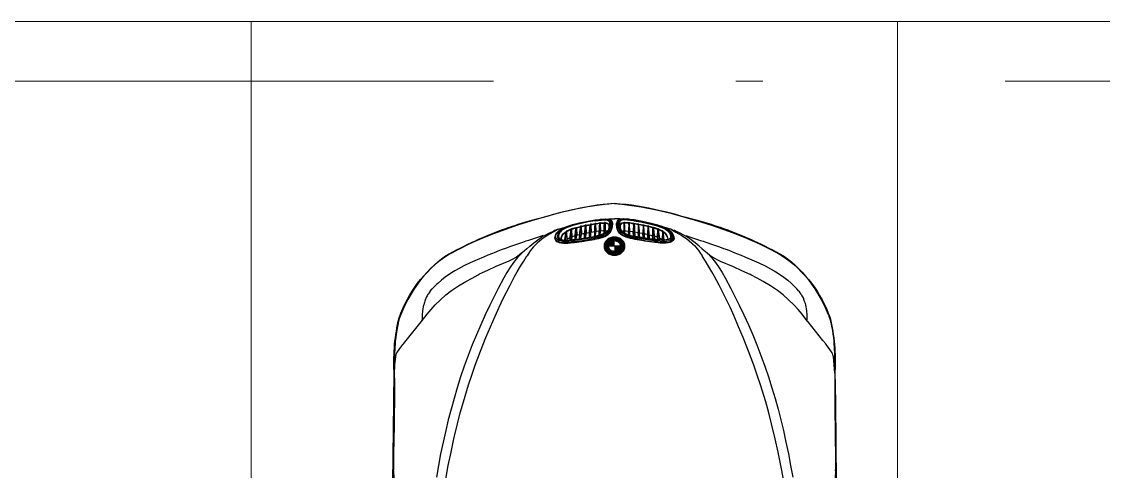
# Model space of a CAD drawing. Header units: inches. Extents: x 13 to 261, y -112 to -47.
# Drawn here: x 63.598 to 67.615, y -54.298 to -52.627 of the extents above; entities that cross this region are included whole.
import ezdxf

# ---------------------------------------------------------------- set-up
doc = ezdxf.new("R2010")
doc.units = ezdxf.units.IN
doc.header["$MEASUREMENT"] = 0
doc.linetypes.add('ACAD_ISO04W100', pattern=[30, 24, -3, 0, -3])
doc.layers.add('CAJONES', color=3, linetype='Continuous', lineweight=20)
doc.layers.add('EJES', color=1, linetype='ACAD_ISO04W100', lineweight=13)
doc.layers.add('CONTORNO', color=7, linetype='Continuous')

msp = doc.modelspace()

# ---------------------------------------------------------------- linework, layer by layer
for p, q in [((65.7116, -53.3795), (65.7094, -53.3799)), ((65.7096, -53.3799), (65.7094, -53.3799)), ((65.7116, -53.3811), (65.727, -53.3783)), ((65.714, -53.3791), (65.7116, -53.3795)), ((65.714, -53.3791), (65.722, -53.3777)), ((65.7292, -53.3781), (65.7302, -53.4069)), ((65.7468, -53.3743), (65.7448, -53.3745)), ((65.7468, -53.3757), (65.7478, -53.4047)), ((65.7624, -53.3735), (65.7626, -53.3735)), ((65.7644, -53.3749), (65.7644, -53.3735)), ((65.7644, -53.3749), (65.7654, -53.4039)), ((65.7924, -53.3763), (65.7914, -53.3891)), ((65.7916, -53.3907), (65.7928, -53.3795)), ((65.808, -53.3907), (65.8068, -53.3795)), ((65.8072, -53.3763), (65.8082, -53.3891)), ((65.8352, -53.3749), (65.8342, -53.4039)), ((65.8352, -53.3749), (65.8352, -53.3735)), ((65.8372, -53.3735), (65.837, -53.3735)), ((65.8528, -53.3757), (65.8518, -53.4047)), ((65.8528, -53.3743), (65.8548, -53.3745)), ((65.8704, -53.3781), (65.8694, -53.4069)), ((65.888, -53.3811), (65.8726, -53.3783)), ((65.8856, -53.3791), (65.8776, -53.3777)), ((65.8856, -53.3791), (65.888, -53.3795)), ((65.888, -53.3795), (65.8902, -53.3799)), ((65.89, -53.3799), (65.8902, -53.3799)), ((65.6218, -53.4067), (65.6228, -53.4359)), ((65.6404, -53.3965), (65.6384, -53.3971)), ((65.6404, -53.3981), (65.6414, -53.4269)), ((65.6584, -53.3925), (65.6594, -53.4211)), ((65.6708, -53.4185), (65.6646, -53.4199)), ((65.6762, -53.3881), (65.6772, -53.4169)), ((65.6772, -53.4169), (65.677, -53.4177)), ((65.6938, -53.3845), (65.6948, -53.4133)), ((65.6948, -53.4133), (65.6946, -53.4139)), ((65.7116, -53.3811), (65.7126, -53.4099)), ((65.7126, -53.4099), (65.7124, -53.4107)), ((65.7252, -53.4077), (65.7126, -53.4099)), ((65.7302, -53.4069), (65.73, -53.4077)), ((65.7434, -53.4051), (65.7302, -53.4069)), ((65.7482, -53.4047), (65.7478, -53.4047)), ((65.7652, -53.4117), (65.7654, -53.4047)), ((65.7654, -53.4039), (65.7654, -53.4047)), ((65.7784, -53.3963), (65.7782, -53.3971)), ((65.786, -53.4037), (65.786, -53.4039)), ((65.8136, -53.4037), (65.8136, -53.4039)), ((65.8212, -53.3963), (65.8214, -53.3971)), ((65.8342, -53.4039), (65.8342, -53.4047)), ((65.8344, -53.4117), (65.8342, -53.4047)), ((65.8514, -53.4047), (65.8518, -53.4047)), ((65.8562, -53.4051), (65.8694, -53.4069)), ((65.8694, -53.4069), (65.8696, -53.4077)), ((65.8744, -53.4077), (65.887, -53.4099)), ((65.888, -53.3811), (65.887, -53.4099)), ((65.887, -53.4099), (65.8872, -53.4107)), ((65.9058, -53.3845), (65.9048, -53.4133)), ((65.9048, -53.4133), (65.905, -53.4139)), ((65.9234, -53.3881), (65.9224, -53.4169)), ((65.9224, -53.4169), (65.9226, -53.4177)), ((65.9288, -53.4185), (65.935, -53.4199)), ((65.9412, -53.3925), (65.9402, -53.4211)), ((65.9592, -53.3981), (65.9582, -53.4269)), ((65.9592, -53.3965), (65.9612, -53.3971)), ((65.9778, -53.4067), (65.9768, -53.4359)), ((65.602, -53.4323), (65.6014, -53.4313)), ((65.6016, -53.4363), (65.6016, -53.4365)), ((65.6594, -53.4211), (65.6592, -53.4219)), ((65.7774, -53.4598), (65.764, -53.4598)), ((65.7776, -53.4587), (65.7641, -53.4587)), ((65.7777, -53.4576), (65.7642, -53.4576)), ((65.778, -53.4564), (65.7643, -53.4564)), ((65.7783, -53.4553), (65.7645, -53.4553)), ((65.7788, -53.4542), (65.7648, -53.4542)), ((65.7793, -53.4531), (65.7651, -53.4531)), ((65.7799, -53.4519), (65.7655, -53.4519)), ((65.7807, -53.4508), (65.7659, -53.4508)), ((65.7815, -53.4497), (65.7664, -53.4497)), ((65.7825, -53.4486), (65.7669, -53.4486)), ((65.7837, -53.4475), (65.7675, -53.4475)), ((65.785, -53.4463), (65.7682, -53.4463)), ((65.7866, -53.4452), (65.7689, -53.4452)), ((65.7886, -53.4441), (65.7697, -53.4441)), ((65.7913, -53.443), (65.7705, -53.443)), ((65.7956, -53.4419), (65.7715, -53.4419)), ((65.827, -53.4407), (65.7726, -53.4407)), ((65.8259, -53.4396), (65.7737, -53.4396)), ((65.8246, -53.4385), (65.775, -53.4385)), ((65.8231, -53.4374), (65.7764, -53.4374)), ((65.8215, -53.4362), (65.778, -53.4362)), ((65.7998, -53.4598), (65.7792, -53.4598)), ((65.7998, -53.4587), (65.7793, -53.4587)), ((65.7998, -53.4576), (65.7795, -53.4576)), ((65.7998, -53.4564), (65.7798, -53.4564)), ((65.8197, -53.4351), (65.7799, -53.4351)), ((65.7998, -53.4553), (65.7802, -53.4553)), ((65.7998, -53.4542), (65.7806, -53.4542)), ((65.7998, -53.4531), (65.7812, -53.4531)), ((65.8177, -53.434), (65.7819, -53.434)), ((65.7998, -53.4519), (65.7819, -53.4519)), ((65.7998, -53.4508), (65.7827, -53.4508)), ((65.7998, -53.4497), (65.7837, -53.4497)), ((65.8152, -53.4329), (65.7844, -53.4329)), ((65.7998, -53.4486), (65.7848, -53.4486)), ((65.7998, -53.4475), (65.7862, -53.4475)), ((65.8121, -53.4318), (65.7875, -53.4318)), ((65.7998, -53.4463), (65.7878, -53.4463)), ((65.7998, -53.4452), (65.7898, -53.4452)), ((65.8077, -53.4306), (65.7919, -53.4306)), ((65.7998, -53.4441), (65.7927, -53.4441)), ((65.8281, -53.4419), (65.8039, -53.4419)), ((65.829, -53.443), (65.8083, -53.443)), ((65.8299, -53.4441), (65.8109, -53.4441)), ((65.8307, -53.4452), (65.813, -53.4452)), ((65.8314, -53.4463), (65.8146, -53.4463)), ((65.8321, -53.4475), (65.8159, -53.4475)), ((65.8327, -53.4486), (65.8171, -53.4486)), ((65.8332, -53.4497), (65.8181, -53.4497)), ((65.8337, -53.4508), (65.8189, -53.4508)), ((65.8341, -53.4519), (65.8196, -53.4519)), ((65.8345, -53.4531), (65.8203, -53.4531)), ((65.8348, -53.4542), (65.8208, -53.4542)), ((65.835, -53.4553), (65.8212, -53.4553)), ((65.8353, -53.4564), (65.8216, -53.4564)), ((65.8354, -53.4576), (65.8218, -53.4576)), ((65.8355, -53.4587), (65.822, -53.4587)), ((65.8356, -53.4598), (65.8222, -53.4598)), ((65.9402, -53.4211), (65.9404, -53.4219)), ((65.9976, -53.4327), (65.9976, -53.4365)), ((65.4564, -53.4861), (65.44, -53.5033)), ((65.4746, -53.4703), (65.4564, -53.4861)), ((65.7774, -53.4609), (65.764, -53.4609)), ((65.7774, -53.462), (65.764, -53.462)), ((65.7775, -53.4632), (65.764, -53.4632)), ((65.7777, -53.4643), (65.7642, -53.4643)), ((65.778, -53.4654), (65.7643, -53.4654)), ((65.7784, -53.4665), (65.7645, -53.4665)), ((65.7788, -53.4677), (65.7648, -53.4677)), ((65.7793, -53.4688), (65.7651, -53.4688)), ((65.7799, -53.4699), (65.7655, -53.4699)), ((65.7771, -53.471), (65.7659, -53.471)), ((65.7743, -53.4721), (65.7664, -53.4721)), ((65.7715, -53.4733), (65.7669, -53.4733)), ((65.7687, -53.4744), (65.7675, -53.4744)), ((65.7694, -53.4755), (65.7682, -53.4755)), ((65.7702, -53.4766), (65.7689, -53.4766)), ((65.7723, -53.4777), (65.7697, -53.4777)), ((65.7717, -53.4789), (65.7705, -53.4789)), ((65.7733, -53.4766), (65.7715, -53.4766)), ((65.7728, -53.48), (65.7715, -53.48)), ((65.7762, -53.4811), (65.7726, -53.4811)), ((65.7752, -53.4822), (65.7737, -53.4822)), ((65.7766, -53.4834), (65.775, -53.4834)), ((65.7772, -53.48), (65.776, -53.48)), ((65.7933, -53.4845), (65.7764, -53.4845)), ((65.7773, -53.4766), (65.7771, -53.4766)), ((65.8222, -53.4609), (65.7774, -53.4609)), ((65.7802, -53.4755), (65.778, -53.4755)), ((65.7933, -53.4856), (65.778, -53.4856)), ((65.7932, -53.4834), (65.7787, -53.4834)), ((65.7837, -53.4744), (65.779, -53.4744)), ((65.7998, -53.4609), (65.7791, -53.4609)), ((65.7807, -53.471), (65.7791, -53.471)), ((65.7932, -53.4822), (65.7796, -53.4822)), ((65.7815, -53.4721), (65.7798, -53.4721)), ((65.7934, -53.4867), (65.7798, -53.4867)), ((65.7825, -53.4733), (65.78, -53.4733)), ((65.7931, -53.4811), (65.7806, -53.4811)), ((65.7956, -53.48), (65.7816, -53.48)), ((65.7934, -53.4878), (65.7819, -53.4878)), ((65.7913, -53.4789), (65.7826, -53.4789)), ((65.785, -53.4755), (65.783, -53.4755)), ((65.7886, -53.4777), (65.7836, -53.4777)), ((65.7866, -53.4766), (65.7844, -53.4766)), ((65.7935, -53.489), (65.7844, -53.489)), ((65.7935, -53.4901), (65.7875, -53.4901)), ((65.8077, -53.4912), (65.7919, -53.4912)), ((65.804, -53.4811), (65.7956, -53.4811)), ((65.7981, -53.4822), (65.7968, -53.4822)), ((65.7976, -53.4834), (65.7968, -53.4834)), ((65.7972, -53.4845), (65.7969, -53.4845)), ((65.8021, -53.4901), (65.7975, -53.4901)), ((65.8017, -53.489), (65.7979, -53.489)), ((65.8012, -53.4878), (65.7984, -53.4878)), ((65.8008, -53.4867), (65.7988, -53.4867)), ((65.8003, -53.4856), (65.7992, -53.4856)), ((65.7999, -53.4845), (65.7997, -53.4845)), ((65.8204, -53.462), (65.7998, -53.462)), ((65.8203, -53.4632), (65.7998, -53.4632)), ((65.8201, -53.4643), (65.7998, -53.4643)), ((65.8198, -53.4654), (65.7998, -53.4654)), ((65.8194, -53.4665), (65.7998, -53.4665)), ((65.8189, -53.4677), (65.7998, -53.4677)), ((65.8184, -53.4688), (65.7998, -53.4688)), ((65.8177, -53.4699), (65.7998, -53.4699)), ((65.8169, -53.471), (65.7998, -53.471)), ((65.8159, -53.4721), (65.7998, -53.4721)), ((65.8148, -53.4733), (65.7998, -53.4733)), ((65.8134, -53.4744), (65.7998, -53.4744)), ((65.8118, -53.4755), (65.7998, -53.4755)), ((65.8097, -53.4766), (65.7998, -53.4766)), ((65.8069, -53.4777), (65.7998, -53.4777)), ((65.8028, -53.4822), (65.8015, -53.4822)), ((65.8028, -53.4834), (65.802, -53.4834)), ((65.8027, -53.4845), (65.8024, -53.4845)), ((65.8156, -53.48), (65.8039, -53.48)), ((65.8152, -53.489), (65.8061, -53.489)), ((65.8121, -53.4901), (65.8061, -53.4901)), ((65.8198, -53.4867), (65.8062, -53.4867)), ((65.8177, -53.4878), (65.8062, -53.4878)), ((65.8231, -53.4845), (65.8063, -53.4845)), ((65.8215, -53.4856), (65.8063, -53.4856)), ((65.8199, -53.4822), (65.8064, -53.4822)), ((65.8246, -53.4834), (65.8064, -53.4834)), ((65.8192, -53.4811), (65.8065, -53.4811)), ((65.8149, -53.4789), (65.8083, -53.4789)), ((65.8148, -53.4777), (65.8109, -53.4777)), ((65.8153, -53.4766), (65.8129, -53.4766)), ((65.8163, -53.4755), (65.8146, -53.4755)), ((65.8173, -53.4744), (65.8159, -53.4744)), ((65.8184, -53.4733), (65.8171, -53.4733)), ((65.8194, -53.4721), (65.8181, -53.4721)), ((65.8208, -53.4766), (65.8186, -53.4766)), ((65.8197, -53.4777), (65.8188, -53.4777)), ((65.8204, -53.471), (65.8189, -53.471)), ((65.8219, -53.4755), (65.8196, -53.4755)), ((65.8341, -53.4699), (65.8197, -53.4699)), ((65.8345, -53.4688), (65.8203, -53.4688)), ((65.8213, -53.4744), (65.8207, -53.4744)), ((65.8348, -53.4677), (65.8208, -53.4677)), ((65.835, -53.4665), (65.8212, -53.4665)), ((65.8352, -53.4654), (65.8216, -53.4654)), ((65.8354, -53.4643), (65.8218, -53.4643)), ((65.824, -53.4789), (65.8219, -53.4789)), ((65.8355, -53.4632), (65.822, -53.4632)), ((65.8356, -53.462), (65.8221, -53.462)), ((65.8356, -53.4609), (65.8222, -53.4609)), ((65.8337, -53.471), (65.8223, -53.471)), ((65.8251, -53.4777), (65.8228, -53.4777)), ((65.8332, -53.4721), (65.8239, -53.4721)), ((65.8245, -53.4766), (65.8239, -53.4766)), ((65.8259, -53.4822), (65.8242, -53.4822)), ((65.827, -53.4811), (65.8253, -53.4811)), ((65.8327, -53.4733), (65.8255, -53.4733)), ((65.8281, -53.48), (65.8263, -53.48)), ((65.8321, -53.4744), (65.8272, -53.4744)), ((65.829, -53.4789), (65.8274, -53.4789)), ((65.8299, -53.4777), (65.8284, -53.4777)), ((65.8314, -53.4755), (65.8288, -53.4755)), ((65.8307, -53.4766), (65.8294, -53.4766)), ((66.125, -53.4703), (66.1432, -53.4861)), ((66.1432, -53.4861), (66.1596, -53.5033)), ((65.4072, -53.5161), (65.4074, -53.5165)), ((66.1924, -53.5161), (66.1922, -53.5165)), ((65.1156, -53.6287), (65.123, -53.6197)), ((66.484, -53.6287), (66.4766, -53.6197)), ((65.0258, -53.8119), (65.0814, -53.7423)), ((66.5738, -53.8119), (66.5182, -53.7423))]:
    msp.add_line(p, q)
for points in [[(65.7998, -53.3029), (65.786, -53.3033), (65.7722, -53.3045), (65.7354, -53.3093), (65.7004, -53.3151), (65.6438, -53.3263), (65.5954, -53.3377), (65.5472, -53.3503), (65.4912, -53.3667), (65.4392, -53.3833), (65.3944, -53.3987), (65.35, -53.4153), (65.3096, -53.4313), (65.2618, -53.4523), (65.22, -53.4727), (65.1874, -53.4907), (65.1694, -53.5019), (65.1522, -53.5141), (65.135, -53.5281), (65.1186, -53.5431), (65.105, -53.5569), (65.0922, -53.5713), (65.0798, -53.5863), (65.068, -53.6021), (65.056, -53.6195), (65.0446, -53.6377), (65.0326, -53.6585), (65.0216, -53.6797), (65.0134, -53.6973), (65.0072, -53.7119)], [(65.7998, -53.3029), (65.8136, -53.3033), (65.8274, -53.3045), (65.8642, -53.3093), (65.8992, -53.3151), (65.9558, -53.3263), (66.0042, -53.3377), (66.0524, -53.3503), (66.1084, -53.3667), (66.1604, -53.3833), (66.2052, -53.3987), (66.2496, -53.4153), (66.29, -53.4313), (66.3378, -53.4523), (66.3796, -53.4727), (66.4122, -53.4907), (66.4302, -53.5019), (66.4474, -53.5141), (66.4646, -53.5281), (66.481, -53.5431), (66.4946, -53.5569), (66.5074, -53.5713), (66.5198, -53.5863), (66.5316, -53.6021), (66.5436, -53.6195), (66.555, -53.6377), (66.567, -53.6585), (66.578, -53.6797), (66.5862, -53.6973), (66.5924, -53.7119)], [(65.7274, -53.3641), (65.7014, -53.3687), (65.6754, -53.3739), (65.6638, -53.3767), (65.6594, -53.3777), (65.6438, -53.3817), (65.6292, -53.3865), (65.615, -53.3925), (65.606, -53.3975), (65.5984, -53.4033), (65.5958, -53.4059), (65.5922, -53.4105), (65.5894, -53.4163), (65.588, -53.4225), (65.588, -53.4261), (65.589, -53.4297), (65.592, -53.4333), (65.595, -53.4353), (65.6004, -53.4375), (65.6068, -53.4391), (65.6144, -53.4399), (65.6244, -53.4403), (65.6412, -53.4391), (65.643, -53.4389), (65.6456, -53.4387), (65.6534, -53.4377), (65.6852, -53.4331), (65.724, -53.4265), (65.7248, -53.4263)], [(65.7278, -53.3665), (65.7018, -53.3711), (65.676, -53.3763), (65.6644, -53.3791), (65.6602, -53.3801), (65.6452, -53.3841), (65.6312, -53.3885), (65.6176, -53.3941), (65.609, -53.3989), (65.6018, -53.4045), (65.5994, -53.4071), (65.5958, -53.4117), (65.593, -53.4173), (65.5914, -53.4233), (65.5914, -53.4269), (65.5926, -53.4303), (65.5954, -53.4335), (65.596, -53.4341)], [(65.6228, -53.3881), (65.639, -53.3827), (65.6634, -53.3763), (65.6954, -53.3693), (65.7274, -53.3637)], [(65.6404, -53.3965), (65.646, -53.3945), (65.646, -53.3945), (65.6668, -53.3889), (65.6922, -53.3833), (65.7096, -53.3799)], [(65.7064, -53.4277), (65.7066, -53.4207), (65.707, -53.4121), (65.7074, -53.4035), (65.708, -53.3947), (65.7094, -53.3799)], [(65.7084, -53.4275), (65.7086, -53.4203), (65.709, -53.4119), (65.7094, -53.4033), (65.71, -53.3943), (65.7116, -53.3795)], [(65.7116, -53.3811), (65.7116, -53.3799), (65.7116, -53.3795)], [(65.722, -53.3777), (65.7288, -53.3767), (65.7294, -53.3765)], [(65.7272, -53.3769), (65.726, -53.3917), (65.7258, -53.3947), (65.7252, -53.4093), (65.7248, -53.4179), (65.7246, -53.4229), (65.7246, -53.4243)], [(65.7274, -53.3641), (65.7516, -53.3611), (65.766, -53.3605), (65.7752, -53.3613), (65.7798, -53.3629), (65.7826, -53.3649), (65.7842, -53.3669), (65.7862, -53.3727), (65.7862, -53.3731), (65.7866, -53.3773), (65.7856, -53.3857), (65.7854, -53.3863), (65.7834, -53.3931), (65.7812, -53.3983), (65.7774, -53.4041), (65.7726, -53.4089), (65.7664, -53.4133), (65.7588, -53.4171), (65.7478, -53.4209), (65.7364, -53.4239), (65.7248, -53.4263)], [(65.747, -53.3611), (65.747, -53.3611), (65.7536, -53.3605), (65.7654, -53.3597), (65.7752, -53.3603), (65.7818, -53.3621), (65.7856, -53.3649), (65.7878, -53.3685), (65.7888, -53.3727), (65.789, -53.3771), (65.7886, -53.3819), (65.7878, -53.3859), (65.7848, -53.3951), (65.783, -53.3993), (65.7804, -53.4035), (65.7746, -53.4097), (65.7666, -53.4155), (65.7568, -53.4201), (65.7414, -53.4249), (65.7254, -53.4285)], [(65.7266, -53.4239), (65.7268, -53.4177), (65.7272, -53.4091), (65.7276, -53.4005), (65.728, -53.3915), (65.7292, -53.3765)], [(65.7274, -53.3637), (65.7418, -53.3617), (65.747, -53.3611)], [(65.7278, -53.3665), (65.7512, -53.3639), (65.7646, -53.3633), (65.7726, -53.3643), (65.7764, -53.3657), (65.7786, -53.3677), (65.7798, -53.3699), (65.7812, -53.3759), (65.7814, -53.3765), (65.7816, -53.3805), (65.7808, -53.3885), (65.7806, -53.3891), (65.779, -53.3957), (65.7784, -53.3971)], [(65.7292, -53.3765), (65.7292, -53.3765), (65.7316, -53.3763), (65.7448, -53.3745)], [(65.7292, -53.3781), (65.7322, -53.3775), (65.7448, -53.3759)], [(65.7292, -53.3781), (65.7292, -53.3771), (65.7292, -53.3767), (65.7292, -53.3765)], [(65.743, -53.4203), (65.743, -53.4155), (65.7432, -53.4069), (65.7436, -53.3973), (65.744, -53.3893), (65.7448, -53.3745)], [(65.745, -53.4197), (65.745, -53.4153), (65.7452, -53.4067), (65.7456, -53.3971), (65.746, -53.3891), (65.7468, -53.3743)], [(65.7468, -53.3743), (65.7504, -53.3739), (65.7622, -53.3735), (65.7624, -53.3735)], [(65.7468, -53.3757), (65.7468, -53.3749), (65.7468, -53.3743)], [(65.7468, -53.3757), (65.7482, -53.3757), (65.7564, -53.3751), (65.7624, -53.3749), (65.7624, -53.3749)], [(65.7612, -53.4139), (65.7612, -53.4133), (65.7612, -53.4127), (65.7614, -53.4047), (65.7618, -53.3935), (65.7618, -53.3875), (65.7624, -53.3735)], [(65.7644, -53.3735), (65.7626, -53.3735), (65.7624, -53.3735)], [(65.7632, -53.4129), (65.7634, -53.4045), (65.7636, -53.3965), (65.7638, -53.3873), (65.7644, -53.3735)], [(65.7644, -53.3735), (65.7682, -53.3739), (65.7734, -53.3753), (65.7752, -53.3765), (65.7776, -53.3793), (65.7788, -53.3829), (65.779, -53.3841), (65.7794, -53.3897), (65.7784, -53.3963)], [(65.7644, -53.3749), (65.7688, -53.3755), (65.7702, -53.3757), (65.7734, -53.3771), (65.7744, -53.3777), (65.7764, -53.3799), (65.7776, -53.3821), (65.7788, -53.3869), (65.7788, -53.3905)], [(65.7668, -53.3597), (65.7758, -53.3603), (65.783, -53.3623), (65.786, -53.3639), (65.7884, -53.3659), (65.7912, -53.3705), (65.7924, -53.3757), (65.7924, -53.3763)], [(65.7759, -53.3604), (65.7796, -53.3599), (65.7998, -53.3589)], [(65.7928, -53.3795), (65.7926, -53.3779), (65.7924, -53.3763)], [(65.8236, -53.3604), (65.82, -53.3599), (65.7998, -53.3589)], [(65.8068, -53.3795), (65.807, -53.3779), (65.8072, -53.3763)], [(65.8328, -53.3597), (65.8238, -53.3603), (65.8166, -53.3623), (65.8136, -53.3639), (65.8112, -53.3659), (65.8084, -53.3705), (65.8072, -53.3757), (65.8072, -53.3763)], [(65.8526, -53.3611), (65.8526, -53.3611), (65.846, -53.3605), (65.8342, -53.3597), (65.8244, -53.3603), (65.8178, -53.3621), (65.814, -53.3649), (65.8118, -53.3685), (65.8108, -53.3727), (65.8106, -53.3771), (65.811, -53.3819), (65.8118, -53.3859), (65.8148, -53.3951), (65.8166, -53.3993), (65.8192, -53.4035), (65.825, -53.4097), (65.833, -53.4155), (65.8428, -53.4201), (65.8582, -53.4249), (65.8742, -53.4285)], [(65.8722, -53.3641), (65.848, -53.3611), (65.8336, -53.3605), (65.8244, -53.3613), (65.8198, -53.3629), (65.817, -53.3649), (65.8154, -53.3669), (65.8134, -53.3727), (65.8134, -53.3731), (65.813, -53.3773), (65.814, -53.3857), (65.8142, -53.3863), (65.8162, -53.3931), (65.8184, -53.3983), (65.8222, -53.4041), (65.827, -53.4089), (65.8332, -53.4133), (65.8408, -53.4171), (65.8518, -53.4209), (65.8632, -53.4239), (65.8748, -53.4263)], [(65.8718, -53.3665), (65.8484, -53.3639), (65.835, -53.3633), (65.827, -53.3643), (65.8232, -53.3657), (65.821, -53.3677), (65.8198, -53.3699), (65.8184, -53.3759), (65.8182, -53.3765), (65.818, -53.3805), (65.8188, -53.3885), (65.819, -53.3891), (65.8206, -53.3957), (65.8212, -53.3971)], [(65.8352, -53.3735), (65.8314, -53.3739), (65.8262, -53.3753), (65.8244, -53.3765), (65.822, -53.3793), (65.8208, -53.3829), (65.8206, -53.3841), (65.8202, -53.3897), (65.8212, -53.3963)], [(65.8352, -53.3749), (65.8308, -53.3755), (65.8294, -53.3757), (65.8262, -53.3771), (65.8252, -53.3777), (65.8232, -53.3799), (65.822, -53.3821), (65.8208, -53.3869), (65.8208, -53.3905)], [(65.8364, -53.4129), (65.8362, -53.4045), (65.836, -53.3965), (65.8358, -53.3873), (65.8352, -53.3735)], [(65.8352, -53.3735), (65.837, -53.3735), (65.8372, -53.3735)], [(65.8384, -53.4139), (65.8384, -53.4133), (65.8384, -53.4127), (65.8382, -53.4047), (65.8378, -53.3935), (65.8378, -53.3875), (65.8372, -53.3735)], [(65.8528, -53.3743), (65.8492, -53.3739), (65.8374, -53.3735), (65.8372, -53.3735)], [(65.8528, -53.3757), (65.8514, -53.3757), (65.8432, -53.3751), (65.8372, -53.3749), (65.8372, -53.3749)], [(65.8722, -53.3637), (65.8578, -53.3617), (65.8526, -53.3611)], [(65.8546, -53.4197), (65.8546, -53.4153), (65.8544, -53.4067), (65.854, -53.3971), (65.8536, -53.3891), (65.8528, -53.3743)], [(65.8528, -53.3757), (65.8528, -53.3749), (65.8528, -53.3743)], [(65.8566, -53.4203), (65.8566, -53.4155), (65.8564, -53.4069), (65.856, -53.3973), (65.8556, -53.3893), (65.8548, -53.3745)], [(65.8704, -53.3765), (65.8704, -53.3765), (65.868, -53.3763), (65.8548, -53.3745)], [(65.8704, -53.3781), (65.8674, -53.3775), (65.8548, -53.3759)], [(65.8776, -53.3777), (65.8708, -53.3767), (65.8702, -53.3765)], [(65.873, -53.4239), (65.8728, -53.4177), (65.8724, -53.4091), (65.872, -53.4005), (65.8716, -53.3915), (65.8704, -53.3765)], [(65.8704, -53.3781), (65.8704, -53.3771), (65.8704, -53.3767), (65.8704, -53.3765)], [(65.8718, -53.3665), (65.8978, -53.3711), (65.9236, -53.3763), (65.9352, -53.3791), (65.9394, -53.3801), (65.9544, -53.3841), (65.9684, -53.3885), (65.982, -53.3941), (65.9906, -53.3989), (65.9978, -53.4045), (66.0002, -53.4071), (66.0038, -53.4117), (66.0066, -53.4173), (66.0082, -53.4233), (66.0082, -53.4269), (66.007, -53.4303), (66.0037, -53.434)], [(65.9768, -53.3881), (65.9606, -53.3827), (65.9362, -53.3763), (65.9042, -53.3693), (65.8722, -53.3637)], [(65.8722, -53.3641), (65.8982, -53.3687), (65.9242, -53.3739), (65.9358, -53.3767), (65.9402, -53.3777), (65.9558, -53.3817), (65.9704, -53.3865), (65.9846, -53.3925), (65.9936, -53.3975), (66.0012, -53.4033), (66.0038, -53.4059), (66.0074, -53.4105), (66.0102, -53.4163), (66.0116, -53.4225), (66.0116, -53.4261), (66.0106, -53.4297), (66.0076, -53.4333), (66.0046, -53.4353), (65.9992, -53.4375), (65.9928, -53.4391), (65.9852, -53.4399), (65.9752, -53.4403), (65.9584, -53.4391), (65.9566, -53.4389), (65.954, -53.4387), (65.9462, -53.4377), (65.9144, -53.4331), (65.8756, -53.4265), (65.8748, -53.4263)], [(65.8724, -53.3769), (65.8736, -53.3917), (65.8738, -53.3947), (65.8744, -53.4093), (65.8748, -53.4179), (65.875, -53.4229), (65.875, -53.4243)], [(65.8912, -53.4275), (65.891, -53.4203), (65.8906, -53.4119), (65.8902, -53.4033), (65.8896, -53.3943), (65.888, -53.3795)], [(65.888, -53.3811), (65.888, -53.3799), (65.888, -53.3795)], [(65.9592, -53.3965), (65.9536, -53.3945), (65.9536, -53.3945), (65.9328, -53.3889), (65.9074, -53.3833), (65.89, -53.3799)], [(65.8932, -53.4277), (65.893, -53.4207), (65.8926, -53.4121), (65.8922, -53.4035), (65.8916, -53.3947), (65.8902, -53.3799)], [(65.59, -53.3983), (65.59, -53.3983), (65.587, -53.3999), (65.5716, -53.4083), (65.5502, -53.4211), (65.5446, -53.4249), (65.533, -53.4329), (65.5226, -53.4411), (65.5124, -53.4497), (65.5098, -53.4521), (65.5022, -53.4599), (65.498, -53.4645), (65.4924, -53.4713), (65.4868, -53.4787), (65.4832, -53.4839), (65.475, -53.4967), (65.473, -53.4999)], [(65.4746, -53.4703), (65.4856, -53.4607), (65.5004, -53.4485), (65.515, -53.4375), (65.5286, -53.4281), (65.542, -53.4199), (65.558, -53.4119)], [(65.558, -53.4119), (65.558, -53.4117), (65.5702, -53.4063), (65.5774, -53.4031)], [(65.59, -53.3983), (65.584, -53.4003), (65.5788, -53.4023), (65.5774, -53.4031)], [(65.5794, -53.4245), (65.582, -53.4177), (65.5858, -53.4117), (65.5886, -53.4083), (65.5948, -53.4027), (65.6028, -53.3973)], [(65.7254, -53.4285), (65.6864, -53.4351), (65.6856, -53.4353), (65.6456, -53.4409), (65.6304, -53.4425), (65.6154, -53.4431), (65.614, -53.4431), (65.6066, -53.4425), (65.5998, -53.4413), (65.5934, -53.4393), (65.5882, -53.4367), (65.5844, -53.4337), (65.5824, -53.4305), (65.5816, -53.4273), (65.5816, -53.4241), (65.5836, -53.4167), (65.5878, -53.4099)], [(65.5878, -53.4099), (65.59, -53.4073), (65.5956, -53.4023), (65.6032, -53.3971), (65.6228, -53.3881)], [(65.59, -53.3983), (65.5916, -53.3979), (65.6167, -53.3909)], [(65.6012, -53.4363), (65.6014, -53.4311), (65.6026, -53.4255), (65.605, -53.4205), (65.6086, -53.4155), (65.61, -53.4141), (65.6166, -53.4083), (65.6196, -53.4063)], [(65.602, -53.4323), (65.602, -53.4327), (65.6036, -53.4259), (65.607, -53.4199), (65.6106, -53.4155), (65.6156, -53.4111), (65.6192, -53.4083)], [(65.6154, -53.4385), (65.6156, -53.4367), (65.6162, -53.4291), (65.6164, -53.4283), (65.6184, -53.4131), (65.6196, -53.4063)], [(65.6174, -53.4385), (65.6176, -53.4363), (65.6182, -53.4285), (65.6184, -53.4279), (65.6204, -53.4127), (65.6218, -53.4049)], [(65.6196, -53.4063), (65.6228, -53.4045), (65.6288, -53.4013), (65.6288, -53.4013), (65.6384, -53.3971)], [(65.6218, -53.4067), (65.622, -53.4065), (65.6222, -53.4065), (65.638, -53.3989)], [(65.6218, -53.4067), (65.6218, -53.4059), (65.6218, -53.4051), (65.6218, -53.4049)], [(65.6384, -53.3971), (65.6368, -53.4055), (65.6364, -53.4091), (65.6344, -53.4253), (65.6338, -53.4313), (65.6338, -53.4331), (65.6334, -53.4379)], [(65.6404, -53.3965), (65.6388, -53.4051), (65.6384, -53.4085), (65.6364, -53.4249), (65.6358, -53.4309), (65.6358, -53.4329), (65.6354, -53.4379)], [(65.6404, -53.3981), (65.6418, -53.3975), (65.6422, -53.3975), (65.656, -53.3931)], [(65.6404, -53.3981), (65.6404, -53.3969), (65.6404, -53.3965), (65.6404, -53.3965)], [(65.6564, -53.3915), (65.6542, -53.4051), (65.6542, -53.4063), (65.6526, -53.4217), (65.652, -53.4299), (65.6518, -53.4313), (65.6516, -53.4359)], [(65.6584, -53.3909), (65.6562, -53.4047), (65.6554, -53.4133), (65.6546, -53.4213), (65.6542, -53.4247), (65.654, -53.4295), (65.6536, -53.4339), (65.6536, -53.4357)], [(65.6584, -53.3925), (65.6636, -53.3911), (65.6638, -53.3911), (65.6738, -53.3887)], [(65.6584, -53.3925), (65.6584, -53.3915), (65.6584, -53.3909)], [(65.6646, -53.4199), (65.6638, -53.4201), (65.6594, -53.4211)], [(65.6698, -53.4335), (65.6702, -53.4265), (65.6704, -53.4217), (65.6708, -53.4183), (65.6714, -53.4101), (65.6722, -53.4013), (65.6742, -53.3871)], [(65.6718, -53.4333), (65.6722, -53.4263), (65.6724, -53.4213), (65.6728, -53.4181), (65.6734, -53.4097), (65.6742, -53.4009), (65.6762, -53.3867)], [(65.675, -53.4327), (65.6752, -53.4307), (65.677, -53.4177)], [(65.6762, -53.3881), (65.683, -53.3867), (65.6916, -53.3849)], [(65.6762, -53.3881), (65.6762, -53.3871), (65.6762, -53.3867)], [(65.6888, -53.4145), (65.6836, -53.4155), (65.6772, -53.4169)], [(65.688, -53.4307), (65.6882, -53.4289), (65.6884, -53.4235), (65.6888, -53.4151), (65.6894, -53.4067), (65.6902, -53.3979), (65.6918, -53.3833)], [(65.6938, -53.3829), (65.6922, -53.3975), (65.6918, -53.4003), (65.6908, -53.4149), (65.6908, -53.4151), (65.6904, -53.4231), (65.69, -53.4305)], [(65.693, -53.4299), (65.6932, -53.4273), (65.6946, -53.4139)], [(65.6938, -53.3845), (65.6964, -53.3839), (65.7094, -53.3815)], [(65.6938, -53.3845), (65.6938, -53.3833), (65.6938, -53.3829)], [(65.707, -53.4109), (65.6964, -53.4129), (65.6948, -53.4133)], [(65.711, -53.4269), (65.7112, -53.4241), (65.7124, -53.4107)], [(65.7784, -53.3971), (65.778, -53.3981), (65.7768, -53.4005), (65.7742, -53.4043), (65.77, -53.4083), (65.7642, -53.4123), (65.7572, -53.4157), (65.7466, -53.4193), (65.7356, -53.4221), (65.7244, -53.4245)], [(65.7914, -53.3891), (65.7886, -53.3987), (65.786, -53.4037), (65.7838, -53.4071), (65.7778, -53.4135), (65.769, -53.4195), (65.7584, -53.4243), (65.7426, -53.4291), (65.7262, -53.4327)], [(65.7268, -53.4355), (65.7402, -53.4325), (65.7534, -53.4287), (65.7632, -53.4249), (65.7702, -53.4213), (65.776, -53.4171), (65.7808, -53.4129), (65.7844, -53.4083), (65.7876, -53.4027), (65.79, -53.3963), (65.7916, -53.3907)], [(65.729, -53.4235), (65.729, -53.4213), (65.73, -53.4077)], [(65.747, -53.4191), (65.747, -53.4189), (65.7478, -53.4053)], [(65.7478, -53.4053), (65.7478, -53.4051), (65.7478, -53.4047)], [(65.7614, -53.4039), (65.7562, -53.4041), (65.7482, -53.4047), (65.748, -53.4047)], [(65.7726, -53.4059), (65.7702, -53.4049), (65.7682, -53.4043), (65.7654, -53.4039)], [(65.7788, -53.3905), (65.778, -53.3975), (65.7778, -53.3987)], [(65.7784, -53.3967), (65.7782, -53.3971), (65.778, -53.3975)], [(65.8728, -53.4355), (65.8594, -53.4325), (65.8462, -53.4287), (65.8364, -53.4249), (65.8294, -53.4213), (65.8236, -53.4171), (65.8188, -53.4129), (65.8152, -53.4083), (65.812, -53.4027), (65.8096, -53.3963), (65.808, -53.3907)], [(65.8082, -53.3891), (65.811, -53.3987), (65.8136, -53.4037), (65.8158, -53.4071), (65.8218, -53.4135), (65.8306, -53.4195), (65.8412, -53.4243), (65.857, -53.4291), (65.8734, -53.4327)], [(65.8208, -53.3905), (65.8216, -53.3975), (65.8218, -53.3987)], [(65.8212, -53.3967), (65.8214, -53.3971), (65.8216, -53.3975)], [(65.8212, -53.3971), (65.8216, -53.3981), (65.8228, -53.4005), (65.8254, -53.4043), (65.8296, -53.4083), (65.8354, -53.4123), (65.8424, -53.4157), (65.853, -53.4193), (65.864, -53.4221), (65.8752, -53.4245)], [(65.827, -53.4059), (65.8294, -53.4049), (65.8314, -53.4043), (65.8342, -53.4039)], [(65.8382, -53.4039), (65.8434, -53.4041), (65.8514, -53.4047), (65.8516, -53.4047)], [(65.8518, -53.4053), (65.8518, -53.4051), (65.8518, -53.4047)], [(65.8526, -53.4191), (65.8526, -53.4189), (65.8518, -53.4053)], [(65.8706, -53.4235), (65.8706, -53.4213), (65.8696, -53.4077)], [(65.8742, -53.4285), (65.9132, -53.4351), (65.914, -53.4353), (65.954, -53.4409), (65.9692, -53.4425), (65.9842, -53.4431), (65.9856, -53.4431), (65.993, -53.4425), (65.9998, -53.4413), (66.0062, -53.4393), (66.0114, -53.4367), (66.0152, -53.4337), (66.0172, -53.4305), (66.018, -53.4273), (66.018, -53.4241), (66.016, -53.4167), (66.0118, -53.4099)], [(65.8886, -53.4269), (65.8884, -53.4241), (65.8872, -53.4107)], [(65.9058, -53.3845), (65.9032, -53.3839), (65.8902, -53.3815)], [(65.8926, -53.4109), (65.9032, -53.4129), (65.9048, -53.4133)], [(65.9066, -53.4299), (65.9064, -53.4273), (65.905, -53.4139)], [(65.9058, -53.3829), (65.9074, -53.3975), (65.9078, -53.4003), (65.9088, -53.4149), (65.9088, -53.4151), (65.9092, -53.4231), (65.9096, -53.4305)], [(65.9058, -53.3845), (65.9058, -53.3833), (65.9058, -53.3829)], [(65.9116, -53.4307), (65.9114, -53.4289), (65.9112, -53.4235), (65.9108, -53.4151), (65.9102, -53.4067), (65.9094, -53.3979), (65.9078, -53.3833)], [(65.9234, -53.3881), (65.9166, -53.3867), (65.908, -53.3849)], [(65.9108, -53.4145), (65.916, -53.4155), (65.9224, -53.4169)], [(65.9246, -53.4327), (65.9244, -53.4307), (65.9226, -53.4177)], [(65.9278, -53.4333), (65.9274, -53.4263), (65.9272, -53.4213), (65.9268, -53.4181), (65.9262, -53.4097), (65.9254, -53.4009), (65.9234, -53.3867)], [(65.9234, -53.3881), (65.9234, -53.3871), (65.9234, -53.3867)], [(65.9298, -53.4335), (65.9294, -53.4265), (65.9292, -53.4217), (65.9288, -53.4183), (65.9282, -53.4101), (65.9274, -53.4013), (65.9254, -53.3871)], [(65.9412, -53.3925), (65.936, -53.3911), (65.9358, -53.3911), (65.9258, -53.3887)], [(65.935, -53.4199), (65.9358, -53.4201), (65.9402, -53.4211)], [(65.9412, -53.3909), (65.9434, -53.4047), (65.9442, -53.4133), (65.945, -53.4213), (65.9454, -53.4247), (65.9456, -53.4295), (65.946, -53.4339), (65.946, -53.4357)], [(65.9412, -53.3925), (65.9412, -53.3915), (65.9412, -53.3909)], [(65.9432, -53.3915), (65.9454, -53.4051), (65.9454, -53.4063), (65.947, -53.4217), (65.9476, -53.4299), (65.9478, -53.4313), (65.948, -53.4359)], [(65.9592, -53.3981), (65.9578, -53.3975), (65.9574, -53.3975), (65.9436, -53.3931)], [(65.9592, -53.3981), (65.9592, -53.3969), (65.9592, -53.3965), (65.9592, -53.3965)], [(65.9592, -53.3965), (65.9608, -53.4051), (65.9612, -53.4085), (65.9632, -53.4249), (65.9638, -53.4309), (65.9638, -53.4329), (65.9642, -53.4379)], [(65.98, -53.4063), (65.9768, -53.4045), (65.9708, -53.4013), (65.9708, -53.4013), (65.9612, -53.3971)], [(65.9612, -53.3971), (65.9628, -53.4055), (65.9632, -53.4091), (65.9652, -53.4253), (65.9658, -53.4313), (65.9658, -53.4331), (65.9662, -53.4379)], [(65.9778, -53.4067), (65.9776, -53.4065), (65.9774, -53.4065), (65.9616, -53.3989)], [(66.0118, -53.4099), (66.0096, -53.4073), (66.004, -53.4023), (65.9964, -53.3971), (65.9768, -53.3881)], [(65.9778, -53.4067), (65.9778, -53.4059), (65.9778, -53.4051), (65.9778, -53.4049)], [(65.9822, -53.4385), (65.982, -53.4363), (65.9814, -53.4285), (65.9812, -53.4279), (65.9792, -53.4127), (65.9778, -53.4049)], [(65.9984, -53.4363), (65.9982, -53.4311), (65.997, -53.4255), (65.9946, -53.4205), (65.991, -53.4155), (65.9896, -53.4141), (65.983, -53.4083), (65.98, -53.4063)], [(65.9842, -53.4385), (65.984, -53.4367), (65.9834, -53.4291), (65.9832, -53.4283), (65.9812, -53.4131), (65.98, -53.4063)], [(65.9976, -53.4327), (65.996, -53.4259), (65.9926, -53.4199), (65.989, -53.4155), (65.984, -53.4111), (65.9804, -53.4083)], [(66.0096, -53.3983), (66.008, -53.3979), (65.9828, -53.3909)], [(66.0202, -53.4245), (66.0176, -53.4177), (66.0138, -53.4117), (66.011, -53.4083), (66.0048, -53.4027), (65.9968, -53.3973)], [(66.0096, -53.3983), (66.0096, -53.3983), (66.0126, -53.3999), (66.028, -53.4083), (66.0494, -53.4211), (66.055, -53.4249), (66.0666, -53.4329), (66.077, -53.4411), (66.0872, -53.4497), (66.0898, -53.4521), (66.0974, -53.4599), (66.1016, -53.4645), (66.1072, -53.4713), (66.1128, -53.4787), (66.1164, -53.4839), (66.1246, -53.4967), (66.1266, -53.4999)], [(66.0096, -53.3983), (66.0156, -53.4003), (66.0208, -53.4023), (66.0222, -53.4031)], [(66.0416, -53.4119), (66.0416, -53.4117), (66.0294, -53.4063), (66.0222, -53.4031)], [(66.125, -53.4703), (66.114, -53.4607), (66.0992, -53.4485), (66.0846, -53.4375), (66.071, -53.4281), (66.0576, -53.4199), (66.0416, -53.4119)], [(65.5354, -53.4217), (65.5174, -53.4273), (65.4804, -53.4393), (65.4702, -53.4427), (65.4576, -53.4469), (65.4396, -53.4531), (65.428, -53.4571), (65.4098, -53.4635), (65.395, -53.4691), (65.382, -53.4739), (65.3732, -53.4773), (65.3532, -53.4851), (65.3466, -53.4877), (65.3292, -53.4947), (65.3134, -53.5013), (65.2898, -53.5117), (65.264, -53.5231), (65.2402, -53.5345), (65.2202, -53.5449), (65.2094, -53.5509), (65.2068, -53.5525), (65.2004, -53.5561), (65.1904, -53.5621), (65.1706, -53.5761), (65.1568, -53.5873), (65.1444, -53.5979), (65.1388, -53.6035), (65.1362, -53.6061), (65.123, -53.6197)], [(65.5784, -53.4309), (65.5786, -53.4287), (65.579, -53.4271)], [(65.5784, -53.4309), (65.579, -53.4359), (65.5824, -53.4407), (65.5858, -53.4433), (65.5938, -53.4469), (65.6016, -53.4489), (65.6102, -53.4499), (65.6132, -53.4501), (65.626, -53.4499), (65.6466, -53.4479)], [(65.653, -53.4445), (65.6462, -53.4453), (65.63, -53.4471), (65.613, -53.4477), (65.6012, -53.4467), (65.5928, -53.4443), (65.586, -53.4409), (65.5818, -53.4373), (65.5798, -53.4339), (65.5788, -53.4305), (65.579, -53.4271)], [(65.5794, -53.4245), (65.5792, -53.4259), (65.579, -53.4271)], [(65.596, -53.4339), (65.596, -53.4341), (65.5974, -53.4349), (65.6018, -53.4365), (65.6082, -53.4377), (65.6156, -53.4385), (65.6252, -53.4385), (65.6414, -53.4373), (65.6432, -53.4371), (65.6456, -53.4367), (65.6534, -53.4357), (65.685, -53.4313), (65.7236, -53.4247), (65.7244, -53.4245)], [(65.602, -53.4327), (65.602, -53.4365), (65.6018, -53.4337), (65.602, -53.4327)], [(65.6228, -53.4359), (65.6224, -53.4371), (65.6222, -53.4385)], [(65.634, -53.4299), (65.6264, -53.4337), (65.6228, -53.4359)], [(65.641, -53.4283), (65.64, -53.4347), (65.6396, -53.4375)], [(65.6414, -53.4269), (65.6412, -53.4275), (65.641, -53.4283)], [(65.6524, -53.4231), (65.6458, -53.4253), (65.642, -53.4265), (65.6414, -53.4269)], [(65.6466, -53.4479), (65.6506, -53.4473), (65.6868, -53.4423), (65.6904, -53.4417), (65.7246, -53.4359), (65.7268, -53.4355)], [(65.7262, -53.4327), (65.6808, -53.4405), (65.653, -53.4445)], [(65.6572, -53.4353), (65.6574, -53.4345), (65.6592, -53.4219)], [(65.953, -53.4479), (65.949, -53.4473), (65.9128, -53.4423), (65.9092, -53.4417), (65.875, -53.4359), (65.8728, -53.4355)], [(65.8734, -53.4327), (65.9188, -53.4405), (65.9466, -53.4445)], [(66.0037, -53.434), (66.0022, -53.4349), (65.9978, -53.4365), (65.9914, -53.4377), (65.984, -53.4385), (65.9744, -53.4385), (65.9582, -53.4373), (65.9564, -53.4371), (65.954, -53.4367), (65.9462, -53.4357), (65.9146, -53.4313), (65.876, -53.4247), (65.8752, -53.4245)], [(65.9424, -53.4353), (65.9422, -53.4345), (65.9404, -53.4219)], [(65.9466, -53.4445), (65.9534, -53.4453), (65.9696, -53.4471), (65.9866, -53.4477), (65.9984, -53.4467), (66.0068, -53.4443), (66.0136, -53.4409), (66.0178, -53.4373), (66.0198, -53.4339), (66.0208, -53.4305), (66.0206, -53.4271)], [(65.9472, -53.4231), (65.9538, -53.4253), (65.9576, -53.4265), (65.9582, -53.4269)], [(66.0212, -53.4309), (66.0203, -53.4351), (66.0194, -53.4372), (66.0175, -53.44), (66.0161, -53.4414), (66.013, -53.4435), (66.0058, -53.4467), (66.0032, -53.4475), (65.9979, -53.4488), (65.9903, -53.4498), (65.9837, -53.45), (65.9693, -53.4494), (65.953, -53.4479)], [(65.9582, -53.4269), (65.9584, -53.4275), (65.9586, -53.4283)], [(65.9586, -53.4283), (65.9596, -53.4347), (65.96, -53.4375)], [(65.9656, -53.4299), (65.9732, -53.4337), (65.9768, -53.4359)], [(65.9768, -53.4359), (65.9772, -53.4371), (65.9774, -53.4385)], [(66.0202, -53.4245), (66.0204, -53.4259), (66.0206, -53.4271)], [(66.0212, -53.4309), (66.021, -53.4287), (66.0206, -53.4271)], [(66.0642, -53.4217), (66.0822, -53.4273), (66.1192, -53.4393), (66.1294, -53.4427), (66.142, -53.4469), (66.16, -53.4531), (66.1716, -53.4571), (66.1898, -53.4635), (66.2046, -53.4691), (66.2176, -53.4739), (66.2264, -53.4773), (66.2464, -53.4851), (66.253, -53.4877), (66.2704, -53.4947), (66.2862, -53.5013), (66.3098, -53.5117), (66.3356, -53.5231), (66.3594, -53.5345), (66.3794, -53.5449), (66.3902, -53.5509), (66.3928, -53.5525), (66.3992, -53.5561), (66.4092, -53.5621), (66.429, -53.5761), (66.4428, -53.5873), (66.4552, -53.5979), (66.4608, -53.6035), (66.4634, -53.6061), (66.4766, -53.6197)], [(65.456, -53.4863), (65.446, -53.4939), (65.4352, -53.5013), (65.4176, -53.5113), (65.41, -53.5149), (65.4072, -53.5161), (65.3596, -53.5365), (65.3284, -53.5507), (65.2976, -53.5655)], [(65.4386, -53.5557), (65.4504, -53.5357), (65.4626, -53.5163), (65.473, -53.4999)], [(65.473, -53.4999), (65.473, -53.4999), (65.473, -53.4999), (65.473, -53.4999), (65.473, -53.4999)], [(65.473, -53.5001), (65.473, -53.5001), (65.473, -53.4999)], [(65.8244, -53.4821), (65.8298, -53.4762), (65.8212, -53.4702), (65.8155, -53.4764)], [(65.82, -53.4776), (65.8223, -53.4751), (65.8209, -53.4741), (65.8186, -53.4766)], [(65.822, -53.4786), (65.8241, -53.4763), (65.8255, -53.4773), (65.8234, -53.4795), (65.8234, -53.4795)], [(66.161, -53.5557), (66.1492, -53.5357), (66.137, -53.5163), (66.1266, -53.4999)], [(66.1266, -53.4999), (66.1266, -53.4999), (66.1266, -53.4999), (66.1266, -53.4999), (66.1266, -53.4999)], [(66.1266, -53.5001), (66.1266, -53.5001), (66.1266, -53.4999)], [(66.1436, -53.4863), (66.1536, -53.4939), (66.1644, -53.5013), (66.182, -53.5113), (66.1896, -53.5149), (66.1924, -53.5161), (66.24, -53.5365), (66.2712, -53.5507), (66.302, -53.5655)], [(65.44, -53.5033), (65.4252, -53.5215), (65.4114, -53.5409), (65.4, -53.5593), (65.3892, -53.5783), (65.368, -53.6181), (65.3366, -53.6801), (65.3194, -53.7161), (65.3028, -53.7527), (65.2868, -53.7897), (65.2716, -53.8271), (65.2564, -53.8665), (65.242, -53.9063), (65.2284, -53.9463), (65.2156, -53.9867), (65.2038, -54.0263), (65.1928, -54.0659), (65.1824, -54.1059), (65.1728, -54.1461), (65.1632, -54.1893), (65.1542, -54.2325), (65.146, -54.2759), (65.1382, -54.3193)], [(66.1596, -53.5033), (66.1744, -53.5215), (66.1882, -53.5409), (66.1996, -53.5593), (66.2104, -53.5783), (66.2316, -53.6181), (66.263, -53.6801), (66.2802, -53.7161), (66.2968, -53.7527), (66.3128, -53.7897), (66.328, -53.8271), (66.3432, -53.8665), (66.3576, -53.9063), (66.3712, -53.9463), (66.384, -53.9867), (66.3958, -54.0263), (66.4068, -54.0659), (66.4172, -54.1059), (66.4268, -54.1461), (66.4364, -54.1893), (66.4454, -54.2325), (66.4536, -54.2759), (66.4614, -54.3193)], [(65.0814, -53.7423), (65.0816, -53.7421), (65.1036, -53.7139), (65.1184, -53.6961), (65.134, -53.6791), (65.1534, -53.6603), (65.1736, -53.6423), (65.1948, -53.6257), (65.2204, -53.6079), (65.2474, -53.5919), (65.2706, -53.5793), (65.294, -53.5673), (65.2976, -53.5655)], [(65.1728, -54.3265), (65.1824, -54.2763), (65.1926, -54.2261), (65.2034, -54.1761), (65.2164, -54.1205), (65.227, -54.0797), (65.2384, -54.0391), (65.2576, -53.9765), (65.2698, -53.9399), (65.2826, -53.9035), (65.302, -53.8515), (65.3224, -53.8003), (65.339, -53.7603), (65.3562, -53.7207), (65.371, -53.6879), (65.3864, -53.6557), (65.4118, -53.6057), (65.4286, -53.5741), (65.4386, -53.5557)], [(66.4268, -54.3265), (66.4172, -54.2763), (66.407, -54.2261), (66.3962, -54.1761), (66.3832, -54.1205), (66.3726, -54.0797), (66.3612, -54.0391), (66.342, -53.9765), (66.3298, -53.9399), (66.317, -53.9035), (66.2976, -53.8515), (66.2772, -53.8003), (66.2606, -53.7603), (66.2434, -53.7207), (66.2286, -53.6879), (66.2132, -53.6557), (66.1878, -53.6057), (66.171, -53.5741), (66.161, -53.5557)], [(66.5182, -53.7423), (66.518, -53.7421), (66.496, -53.7139), (66.4812, -53.6961), (66.4656, -53.6791), (66.4462, -53.6603), (66.426, -53.6423), (66.4048, -53.6257), (66.3792, -53.6079), (66.3522, -53.5919), (66.329, -53.5793), (66.3056, -53.5673), (66.302, -53.5655)], [(65.1156, -53.6287), (65.1116, -53.6343), (65.108, -53.6393), (65.1058, -53.6423), (65.104, -53.6453), (65.1016, -53.6495), (65.0986, -53.6559), (65.098, -53.6581), (65.0956, -53.6647), (65.0936, -53.6705), (65.0924, -53.6745), (65.0912, -53.6783)], [(66.484, -53.6287), (66.488, -53.6343), (66.4916, -53.6393), (66.4938, -53.6423), (66.4956, -53.6453), (66.498, -53.6495), (66.501, -53.6559), (66.5016, -53.6581), (66.504, -53.6647), (66.506, -53.6705), (66.5072, -53.6745), (66.5084, -53.6783)], [(65.0912, -53.6783), (65.0906, -53.6805), (65.0868, -53.6993), (65.0854, -53.7169), (65.0858, -53.7351)], [(66.5084, -53.6783), (66.509, -53.6805), (66.5128, -53.6993), (66.5142, -53.7169), (66.5138, -53.7351)], [(65.0072, -53.7119), (65.0058, -53.7155), (65.0036, -53.7215), (65.0016, -53.7269), (64.9992, -53.7341), (64.9976, -53.7407), (64.9966, -53.7447), (64.996, -53.7477), (64.9936, -53.7595), (64.991, -53.7743)], [(65.086, -53.7365), (65.0858, -53.7359), (65.0858, -53.7351)], [(66.5136, -53.7365), (66.5138, -53.7359), (66.5138, -53.7351)], [(66.5924, -53.7119), (66.5938, -53.7155), (66.596, -53.7215), (66.598, -53.7269), (66.6004, -53.7341), (66.602, -53.7407), (66.603, -53.7447), (66.6036, -53.7477), (66.606, -53.7595), (66.6086, -53.7743)], [(64.991, -53.7743), (64.989, -53.7877), (64.9872, -53.8005), (64.9856, -53.8155), (64.9852, -53.8205)], [(66.6086, -53.7743), (66.6106, -53.7877), (66.6124, -53.8005), (66.614, -53.8155), (66.6144, -53.8205)], [(64.9852, -53.8205), (64.9852, -53.8207), (64.9832, -53.8601), (64.983, -53.9177), (64.983, -53.9177)], [(65.014, -53.8263), (65.0152, -53.8247), (65.0156, -53.8243), (65.0258, -53.8119)], [(66.5856, -53.8263), (66.5844, -53.8247), (66.584, -53.8243), (66.5738, -53.8119)], [(66.6144, -53.8205), (66.6144, -53.8207), (66.6164, -53.8601), (66.6166, -53.9177), (66.6166, -53.9177)], [(64.9873, -53.8704), (64.9876, -53.8689), (64.9888, -53.8643), (64.9906, -53.8601)], [(64.9906, -53.8601), (64.992, -53.8577), (65.0006, -53.8443), (65.01, -53.8313), (65.014, -53.8263)], [(66.609, -53.8601), (66.6076, -53.8577), (66.599, -53.8443), (66.5896, -53.8313), (66.5856, -53.8263)], [(66.6123, -53.8704), (66.612, -53.8689), (66.6108, -53.8643), (66.609, -53.8601)], [(64.9822, -53.9323), (64.9838, -53.9017), (64.9873, -53.8704)], [(66.6174, -53.9323), (66.6158, -53.9017), (66.6123, -53.8704)], [(64.982, -53.9359), (64.9822, -53.9631), (64.9824, -53.9951), (64.9822, -54.0397), (64.9818, -54.0851), (64.981, -54.1307), (64.9804, -54.1763), (64.9796, -54.2357), (64.979, -54.2917)], [(64.9822, -53.9323), (64.982, -53.9347), (64.982, -53.9359)], [(66.6176, -53.9359), (66.6174, -53.9631), (66.6172, -53.9951), (66.6174, -54.0397), (66.6178, -54.0851), (66.6186, -54.1307), (66.6192, -54.1763), (66.62, -54.2357), (66.6206, -54.2917)], [(66.6174, -53.9323), (66.6176, -53.9347), (66.6176, -53.9359)], [(64.979, -54.2953), (64.979, -54.2945), (64.979, -54.2931), (64.979, -54.2917)], [(64.979, -54.2953), (64.9802, -54.3235), (64.983, -54.3517), (64.9896, -54.3761)], [(66.6206, -54.2953), (66.6194, -54.3235), (66.6166, -54.3517), (66.61, -54.3761)], [(66.6206, -54.2953), (66.6206, -54.2945), (66.6206, -54.2931), (66.6206, -54.2917)]]:
    msp.add_lwpolyline(points)
for points in [[(65.761, -53.4609, 0.056462), (65.7617, -53.4675, 0.055115), (65.7639, -53.4738, 0.052786), (65.7675, -53.4796, 0.05002), (65.7723, -53.4847, 0.047333), (65.7782, -53.4889, 0.045092), (65.7849, -53.492, 0.043513), (65.7922, -53.4939, 0.042704), (65.7998, -53.4946, 0.042704), (65.8074, -53.4939, 0.043513), (65.8147, -53.492, 0.045092), (65.8214, -53.4889, 0.047333), (65.8272, -53.4847, 0.05002), (65.8321, -53.4796, 0.052786), (65.8357, -53.4738, 0.055115), (65.8379, -53.4675, 0.056462), (65.8386, -53.4609, 0.056462), (65.8379, -53.4544, 0.055115), (65.8357, -53.448, 0.052786), (65.8321, -53.4422, 0.05002), (65.8272, -53.4371, 0.047333), (65.8214, -53.4329, 0.045092), (65.8147, -53.4298, 0.043513), (65.8074, -53.4279, 0.042704), (65.7998, -53.4273, 0.042704), (65.7922, -53.4279, 0.043513), (65.7849, -53.4298, 0.045092), (65.7782, -53.4329, 0.047333), (65.7723, -53.4371, 0.05002), (65.7675, -53.4422, 0.052786), (65.7639, -53.448, 0.055115), (65.7617, -53.4544, 0.056462)], [(65.7998, -53.492, 0.042704), (65.8068, -53.4914, 0.043513), (65.8135, -53.4896, 0.045092), (65.8197, -53.4868, 0.047333), (65.8251, -53.4829, 0.05002), (65.8296, -53.4782, 0.052786), (65.8329, -53.4728, 0.055115), (65.8349, -53.467, 0.056462), (65.8356, -53.4609, 0.056462), (65.8349, -53.4549, 0.055115), (65.8329, -53.449, 0.052786), (65.8296, -53.4437, 0.05002), (65.8251, -53.439, 0.047333), (65.8197, -53.4351, 0.045092), (65.8135, -53.4322, 0.043513), (65.8068, -53.4305, 0.042704), (65.7998, -53.4299, 0.042704), (65.7928, -53.4305, 0.043513), (65.7861, -53.4322, 0.045092), (65.7799, -53.4351, 0.047333), (65.7744, -53.439, 0.05002), (65.77, -53.4437, 0.052786), (65.7667, -53.449, 0.055115), (65.7646, -53.4549, 0.056462), (65.7639, -53.4609, 0.056462), (65.7646, -53.467, 0.055115), (65.7667, -53.4728, 0.052786), (65.77, -53.4782, 0.05002), (65.7744, -53.4829, 0.047333), (65.7799, -53.4868, 0.045092), (65.7861, -53.4896, 0.043513), (65.7928, -53.4914, 0.042704)], [(65.7998, -53.4803, 0.042704), (65.8042, -53.48, 0.043513), (65.8084, -53.4789, 0.045092), (65.8122, -53.4771, 0.047333), (65.8156, -53.4746, 0.05002), (65.8184, -53.4717, 0.052786), (65.8205, -53.4684, 0.055115), (65.8218, -53.4647, 0.056462), (65.8222, -53.4609, 0.056462), (65.8218, -53.4571, 0.055115), (65.8205, -53.4535, 0.052786), (65.8184, -53.4501, 0.05002), (65.8156, -53.4472, 0.047333), (65.8122, -53.4448, 0.045092), (65.8084, -53.443, 0.043513), (65.8042, -53.4419, 0.042704), (65.7998, -53.4415, 0.042704), (65.7954, -53.4419, 0.043513), (65.7912, -53.443, 0.045092), (65.7873, -53.4448, 0.047333), (65.784, -53.4472, 0.05002), (65.7812, -53.4501, 0.052786), (65.7791, -53.4535, 0.055115), (65.7778, -53.4571, 0.056462), (65.7774, -53.4609, 0.056462), (65.7778, -53.4647, 0.055115), (65.7791, -53.4684, 0.052786), (65.7812, -53.4717, 0.05002), (65.784, -53.4746, 0.047333), (65.7873, -53.4771, 0.045092), (65.7912, -53.4789, 0.043513), (65.7954, -53.48, 0.042704)]]:
    msp.add_lwpolyline(points, format="xyb", close=True)
for points in [[(65.7778, -53.4843), (65.7845, -53.4767), (65.782, -53.4748), (65.7769, -53.4768), (65.7803, -53.4729), (65.7787, -53.4704), (65.7687, -53.4744), (65.7704, -53.477), (65.7743, -53.4755), (65.7715, -53.4787), (65.7736, -53.4809), (65.7778, -53.4793), (65.7752, -53.4822)], [(65.8061, -53.4904), (65.8065, -53.4808), (65.8029, -53.4813), (65.8027, -53.4852), (65.8011, -53.4812), (65.7985, -53.4812), (65.7969, -53.4852), (65.7967, -53.4813), (65.7931, -53.4808), (65.7935, -53.4904), (65.7972, -53.4908), (65.7998, -53.4842), (65.8024, -53.4908)]]:
    msp.add_lwpolyline(points, close=True)
for points in [[(65.8155, -53.4764, 0.053032), (65.8151, -53.4768, 0.055748), (65.8149, -53.4774, 0.057627), (65.8148, -53.4779, 0.058156), (65.8148, -53.4785, 0.057179), (65.815, -53.479, 0.054981), (65.8152, -53.4795, 0.052134), (65.8156, -53.48, 0.049237), (65.8161, -53.4803, 0.046745), (65.8167, -53.4806, 0.044932), (65.8173, -53.4808, 0.043938), (65.8179, -53.4809, 0.043818), (65.8185, -53.4808, 0.044576), (65.8192, -53.4807, 0.044576)], [(65.8186, -53.4766, 0.051748), (65.8185, -53.4768, 0.054351), (65.8184, -53.4769, 0.056193), (65.8184, -53.477, 0.056799), (65.8184, -53.4772, 0.055997), (65.8185, -53.4773, 0.054011), (65.8185, -53.4775, 0.051346), (65.8186, -53.4776, 0.048556), (65.8187, -53.4777, 0.046081), (65.8189, -53.4778, 0.044201), (65.819, -53.4778, 0.043062), (65.8192, -53.4779, 0.042729), (65.8194, -53.4778, 0.043217), (65.8196, -53.4778, 0.044502), (65.8197, -53.4778, 0.04651), (65.8198, -53.4777, 0.049071), (65.82, -53.4776, 0.049071)], [(65.8192, -53.4807, 0.057431), (65.8193, -53.4812, 0.05562), (65.8195, -53.4817, 0.052954), (65.8198, -53.4821, 0.050038), (65.8202, -53.4825, 0.047381), (65.8207, -53.4828, 0.045314), (65.8212, -53.483, 0.044018), (65.8218, -53.4831, 0.04357), (65.8224, -53.4831, 0.043992), (65.8229, -53.483, 0.045263), (65.8235, -53.4828, 0.047309), (65.824, -53.4825, 0.049952), (65.8244, -53.4821, 0.049952)], [(65.8234, -53.4795, -0.049195), (65.8233, -53.4796, -0.046619), (65.8232, -53.4797, -0.044593), (65.823, -53.4798, -0.043291), (65.8228, -53.4798, -0.042789), (65.8227, -53.4798, -0.04311), (65.8225, -53.4798, -0.044241), (65.8223, -53.4797, -0.046119), (65.8222, -53.4797, -0.048595), (65.8221, -53.4796, -0.051392), (65.822, -53.4794, -0.054067), (65.8219, -53.4793, -0.056064), (65.8219, -53.4792, -0.056876), (65.8219, -53.479, -0.056274), (65.8219, -53.4789, -0.054429), (65.8219, -53.4787, -0.051819), (65.822, -53.4786, -0.051819)]]:
    msp.add_lwpolyline(points, format="xyb")
for p in [(65.7116, -53.3795), (65.7292, -53.3765), (65.7468, -53.3743), (65.8528, -53.3743), (65.8704, -53.3765), (65.888, -53.3795), (65.5774, -53.4031), (65.6742, -53.3871), (65.6762, -53.3867), (65.6918, -53.3833), (65.6938, -53.3829), (65.786, -53.4039), (65.8136, -53.4039), (65.9058, -53.3829), (65.9078, -53.3833), (65.9234, -53.3867), (65.9254, -53.3871), (66.0222, -53.4031), (65.6016, -53.4363)]:
    msp.add_point(p)
at = {"layer": 'CAJONES'}
for p, q in [((18.8507, -52.6268), (71.6507, -52.6268)), ((64.4507, -52.6268), (64.4507, -57.6268)), ((66.8507, -52.6268), (66.8507, -57.6268))]:
    msp.add_line(p, q, dxfattribs=at)
at = {"layer": 'CONTORNO'}
msp.add_lwpolyline([(64.9771, -54.3392), (64.9798, -54.0416), (64.9814, -53.927, -0.07127), (64.9996, -53.7268, -0.150606), (65.1721, -53.4968, -0.017676), (65.283, -53.4408, -0.039244), (65.4791, -53.3684, -0.006697), (65.6303, -53.3279, -0.047571), (65.7998, -53.3017, -0.047571), (65.9693, -53.3279, -0.006697), (66.1205, -53.3684, -0.039244), (66.3166, -53.4408, -0.017676), (66.4275, -53.4968, -0.150606), (66.6, -53.7268, -0.07127), (66.6182, -53.927), (66.6198, -54.0416), (66.6225, -54.3392, -0.060864)], format="xyb", dxfattribs=at)
at = {"layer": 'EJES', "color": 1, "ltscale": 0.3}
msp.add_line((12.6505, -52.848), (116.0507, -52.848), dxfattribs=at)

doc.saveas('drawing.dxf')
